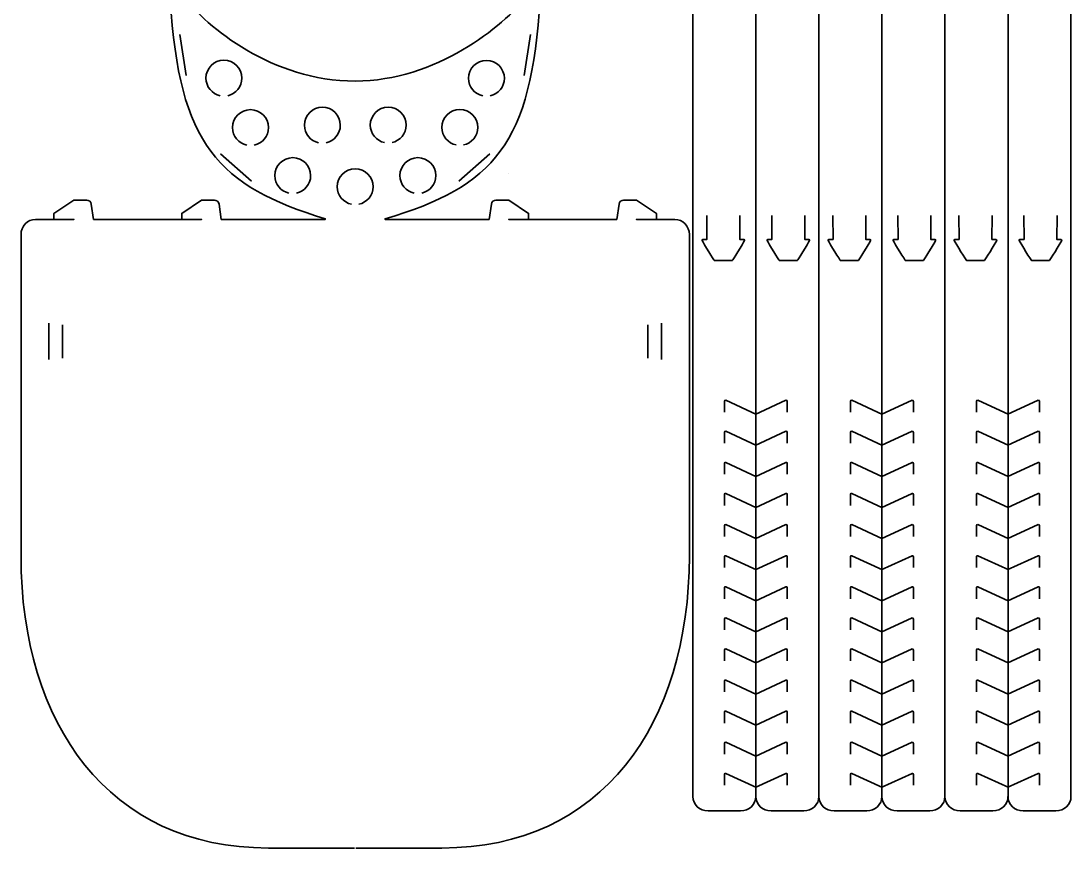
# Model space of a CAD drawing. Header units: inches. Extents: x 14 to 1015, y -969 to -260.
# Drawn here: x 576.1 to 1015.1, y -969 to -623.3 of the extents above; entities that cross this region are included whole.
import ezdxf

# ---------------------------------------------------------------- set-up
doc = ezdxf.new("R2010")
doc.units = ezdxf.units.IN
doc.header["$MEASUREMENT"] = 0
doc.layers.add('Layer 1', color=7, linetype='Continuous')

msp = doc.modelspace()

# ---------------------------------------------------------------- linework, layer by layer
at = {"layer": 'Layer 1', "color": 179, "lineweight": 35, "true_color": 0x231f20}
for points in [[(645.14, -646.04), (642.53, -628.98)], [(786.56, -646.04), (789.17, -628.98)], [(672.46, -690.29), (659.55, -678.83)], [(759.24, -690.29), (772.15, -678.83)], [(779.9, -687.16), (779.9, -687.16)], [(703.35, -705.98), (703.35, -705.98)], [(587.76, -749.67), (587.76, -764.87)], [(593.46, -750.27), (593.46, -764.27)], [(838.24, -750.27), (838.24, -764.27)], [(843.94, -749.67), (843.94, -764.87)]]:
    msp.add_lwpolyline(points, dxfattribs=at)
for points, knots in [([(857, -269.47), (857, -266.18), (859.84, -263.52), (863.35, -263.52), (863.35, -263.52), (877, -263.52), (877, -263.52), (880.5, -263.52), (883.35, -266.18), (883.35, -269.47), (883.35, -269.47), (883.35, -947.57), (883.35, -947.57), (883.35, -950.85), (880.5, -953.52), (877, -953.52), (877, -953.52), (863.35, -953.52), (863.35, -953.52), (859.84, -953.52), (857, -950.85), (857, -947.57), (857, -947.57), (857, -269.47), (857, -269.47)], [0, 0, 0, 0, 1, 1, 1, 2, 2, 2, 3, 3, 3, 4, 4, 4, 5, 5, 5, 6, 6, 6, 7, 7, 7, 8, 8, 8, 8]), ([(883.34, -947.57), (883.34, -950.85), (886.18, -953.52), (889.69, -953.52), (889.69, -953.52), (903.34, -953.52), (903.34, -953.52), (906.84, -953.52), (909.69, -950.85), (909.69, -947.57), (909.69, -947.57), (909.69, -269.47), (909.69, -269.47), (909.69, -266.18), (906.84, -263.52), (903.34, -263.52), (903.34, -263.52), (889.69, -263.52), (889.69, -263.52), (886.18, -263.52), (883.34, -266.18), (883.34, -269.47)], [0, 0, 0, 0, 1, 1, 1, 2, 2, 2, 3, 3, 3, 4, 4, 4, 5, 5, 5, 6, 6, 6, 7, 7, 7, 7]), ([(909.69, -269.47), (909.69, -266.18), (912.53, -263.52), (916.04, -263.52), (916.04, -263.52), (929.69, -263.52), (929.69, -263.52), (933.2, -263.52), (936.04, -266.18), (936.04, -269.47), (936.04, -269.47), (936.04, -947.57), (936.04, -947.57), (936.04, -950.85), (933.2, -953.52), (929.69, -953.52), (929.69, -953.52), (916.04, -953.52), (916.04, -953.52), (912.53, -953.52), (909.69, -950.85), (909.69, -947.57)], [0, 0, 0, 0, 1, 1, 1, 2, 2, 2, 3, 3, 3, 4, 4, 4, 5, 5, 5, 6, 6, 6, 7, 7, 7, 7]), ([(936.03, -947.57), (936.03, -950.85), (938.87, -953.52), (942.38, -953.52), (942.38, -953.52), (956.03, -953.52), (956.03, -953.52), (959.54, -953.52), (962.38, -950.85), (962.38, -947.57), (962.38, -947.57), (962.38, -269.47), (962.38, -269.47), (962.38, -266.18), (959.54, -263.52), (956.03, -263.52), (956.03, -263.52), (942.38, -263.52), (942.38, -263.52), (938.87, -263.52), (936.03, -266.18), (936.03, -269.47)], [0, 0, 0, 0, 1, 1, 1, 2, 2, 2, 3, 3, 3, 4, 4, 4, 5, 5, 5, 6, 6, 6, 7, 7, 7, 7]), ([(962.41, -269.47), (962.41, -266.18), (965.25, -263.52), (968.76, -263.52), (968.76, -263.52), (982.41, -263.52), (982.41, -263.52), (985.91, -263.52), (988.76, -266.18), (988.76, -269.47), (988.76, -269.47), (988.76, -947.57), (988.76, -947.57), (988.76, -950.85), (985.91, -953.52), (982.41, -953.52), (982.41, -953.52), (968.76, -953.52), (968.76, -953.52), (965.25, -953.52), (962.41, -950.85), (962.41, -947.57)], [0, 0, 0, 0, 1, 1, 1, 2, 2, 2, 3, 3, 3, 4, 4, 4, 5, 5, 5, 6, 6, 6, 7, 7, 7, 7]), ([(988.74, -947.57), (988.74, -950.85), (991.59, -953.52), (995.09, -953.52), (995.09, -953.52), (1008.74, -953.52), (1008.74, -953.52), (1012.25, -953.52), (1015.09, -950.85), (1015.09, -947.57), (1015.09, -947.57), (1015.09, -269.47), (1015.09, -269.47), (1015.09, -266.18), (1012.25, -263.52), (1008.74, -263.52), (1008.74, -263.52), (995.09, -263.52), (995.09, -263.52), (991.59, -263.52), (988.74, -266.18), (988.74, -269.47)], [0, 0, 0, 0, 1, 1, 1, 2, 2, 2, 3, 3, 3, 4, 4, 4, 5, 5, 5, 6, 6, 6, 7, 7, 7, 7]), ([(716.09, -969.04), (716.09, -969.04), (752.13, -969.04), (752.13, -969.04), (818.93, -969.04), (855.55, -917.18), (855.55, -847.04), (855.55, -847.04), (855.55, -712.59), (855.55, -712.59), (855.55, -709.08), (852.84, -706.24), (849.5, -706.24), (849.5, -706.24), (833.44, -706.24), (833.44, -706.24), (833.44, -706.24), (833.44, -706.23), (833.44, -706.23), (833.44, -706.23), (841.75, -706.23), (841.75, -706.23), (841.75, -706.23), (841.75, -703.76), (841.75, -703.76), (841.75, -703.76), (833.44, -698.14), (833.44, -698.14), (833.44, -698.14), (828.14, -698.14), (828.14, -698.14), (827.14, -698.14), (826.3, -698.87), (826.16, -699.85), (826.16, -699.85), (825.22, -706.23), (825.22, -706.23), (825.22, -706.23), (825.22, -706.24), (825.22, -706.24), (825.22, -706.24), (780.06, -706.24), (780.06, -706.24), (780.06, -706.24), (780.06, -706.23), (780.06, -706.23), (780.06, -706.23), (788.37, -706.23), (788.37, -706.23), (788.37, -706.23), (788.37, -703.76), (788.37, -703.76), (788.37, -703.76), (780.06, -698.14), (780.06, -698.14), (780.06, -698.14), (774.75, -698.14), (774.75, -698.14), (773.76, -698.14), (772.92, -698.87), (772.77, -699.85), (772.77, -699.85), (771.84, -706.23), (771.84, -706.23), (771.84, -706.23), (771.84, -706.24), (771.84, -706.24), (771.84, -706.24), (728.35, -706.24), (728.35, -706.24), (728.35, -706.24), (728.35, -705.98), (728.35, -705.98), (773.94, -692.49), (789.64, -674.66), (793.11, -614.15), (793.14, -612.25), (788.97, -611.39), (787.78, -612.88), (777.74, -625.52), (749.68, -648.4), (715.85, -648.4), (681.13, -648.4), (653.82, -625.81), (643.93, -613.04), (642.76, -611.53), (638.48, -612.38), (638.59, -614.3), (642.06, -674.8), (658.76, -692.49), (703.35, -705.98), (703.35, -705.98), (703.35, -706.24), (703.35, -706.24), (703.35, -706.24), (659.86, -706.24), (659.86, -706.24), (659.86, -706.24), (659.86, -706.23), (659.86, -706.23), (659.86, -706.23), (658.93, -699.85), (658.93, -699.85), (658.78, -698.87), (657.94, -698.14), (656.95, -698.14), (656.95, -698.14), (651.64, -698.14), (651.64, -698.14), (651.64, -698.14), (643.33, -703.76), (643.33, -703.76), (643.33, -703.76), (643.33, -706.23), (643.33, -706.23), (643.33, -706.23), (651.64, -706.23), (651.64, -706.23), (651.64, -706.23), (651.64, -706.24), (651.64, -706.24), (651.64, -706.24), (606.48, -706.24), (606.48, -706.24), (606.48, -706.24), (606.48, -706.23), (606.48, -706.23), (606.48, -706.23), (605.54, -699.85), (605.54, -699.85), (605.4, -698.87), (604.55, -698.14), (603.56, -698.14), (603.56, -698.14), (598.26, -698.14), (598.26, -698.14), (598.26, -698.14), (589.94, -703.76), (589.94, -703.76), (589.94, -703.76), (589.94, -706.23), (589.94, -706.23), (589.94, -706.23), (598.26, -706.23), (598.26, -706.23), (598.26, -706.23), (598.26, -706.24), (598.26, -706.24), (598.26, -706.24), (582.2, -706.24), (582.2, -706.24), (578.86, -706.24), (576.15, -709.08), (576.15, -712.59), (576.15, -712.59), (576.15, -847.04), (576.15, -847.04), (576.15, -917.18), (612.77, -969.04), (679.56, -969.04), (679.56, -969.04), (715.61, -969.04), (715.61, -969.04)], [0, 0, 0, 0, 1, 1, 1, 2, 2, 2, 3, 3, 3, 4, 4, 4, 5, 5, 5, 6, 6, 6, 7, 7, 7, 8, 8, 8, 9, 9, 9, 10, 10, 10, 11, 11, 11, 12, 12, 12, 13, 13, 13, 14, 14, 14, 15, 15, 15, 16, 16, 16, 17, 17, 17, 18, 18, 18, 19, 19, 19, 20, 20, 20, 21, 21, 21, 22, 22, 22, 23, 23, 23, 24, 24, 24, 25, 25, 25, 26, 26, 26, 27, 27, 27, 28, 28, 28, 29, 29, 29, 30, 30, 30, 31, 31, 31, 32, 32, 32, 33, 33, 33, 34, 34, 34, 35, 35, 35, 36, 36, 36, 37, 37, 37, 38, 38, 38, 39, 39, 39, 40, 40, 40, 41, 41, 41, 42, 42, 42, 43, 43, 43, 44, 44, 44, 45, 45, 45, 46, 46, 46, 47, 47, 47, 48, 48, 48, 49, 49, 49, 50, 50, 50, 51, 51, 51, 52, 52, 52, 53, 53, 53, 54, 54, 54, 54]), ([(662.55, -654.52), (665.93, -653.79), (668.47, -650.79), (668.47, -647.19), (668.47, -643.05), (665.11, -639.69), (660.97, -639.69), (656.83, -639.69), (653.47, -643.05), (653.47, -647.19), (653.47, -650.79), (656.01, -653.79), (659.39, -654.52)], [0, 0, 0, 0, 1, 1, 1, 2, 2, 2, 3, 3, 3, 4, 4, 4, 4]), ([(772.31, -654.59), (775.69, -653.86), (778.23, -650.86), (778.23, -647.26), (778.23, -643.12), (774.87, -639.76), (770.73, -639.76), (766.59, -639.76), (763.23, -643.12), (763.23, -647.26), (763.23, -650.86), (765.76, -653.86), (769.15, -654.59)], [0, 0, 0, 0, 1, 1, 1, 2, 2, 2, 3, 3, 3, 4, 4, 4, 4]), ([(673.68, -675.18), (677.06, -674.46), (679.6, -671.45), (679.6, -667.85), (679.6, -663.71), (676.24, -660.35), (672.1, -660.35), (667.95, -660.35), (664.6, -663.71), (664.6, -667.85), (664.6, -671.45), (667.13, -674.46), (670.51, -675.18)], [0, 0, 0, 0, 1, 1, 1, 2, 2, 2, 3, 3, 3, 4, 4, 4, 4]), ([(703.72, -674.18), (707.1, -673.46), (709.64, -670.45), (709.64, -666.85), (709.64, -662.71), (706.28, -659.35), (702.14, -659.35), (698, -659.35), (694.64, -662.71), (694.64, -666.85), (694.64, -670.45), (697.18, -673.46), (700.56, -674.18)], [0, 0, 0, 0, 1, 1, 1, 2, 2, 2, 3, 3, 3, 4, 4, 4, 4]), ([(731.25, -674.12), (734.63, -673.39), (737.17, -670.39), (737.17, -666.79), (737.17, -662.64), (733.81, -659.29), (729.67, -659.29), (725.53, -659.29), (722.17, -662.64), (722.17, -666.79), (722.17, -670.39), (724.7, -673.39), (728.09, -674.12)], [0, 0, 0, 0, 1, 1, 1, 2, 2, 2, 3, 3, 3, 4, 4, 4, 4]), ([(761.18, -675.12), (764.57, -674.39), (767.1, -671.39), (767.1, -667.79), (767.1, -663.64), (763.74, -660.29), (759.6, -660.29), (755.46, -660.29), (752.1, -663.64), (752.1, -667.79), (752.1, -671.39), (754.64, -674.39), (758.02, -675.12)], [0, 0, 0, 0, 1, 1, 1, 2, 2, 2, 3, 3, 3, 4, 4, 4, 4]), ([(691.32, -695.24), (694.71, -694.52), (697.24, -691.51), (697.24, -687.92), (697.24, -683.77), (693.88, -680.42), (689.74, -680.42), (685.6, -680.42), (682.24, -683.77), (682.24, -687.92), (682.24, -691.51), (684.78, -694.52), (688.16, -695.24)], [0, 0, 0, 0, 1, 1, 1, 2, 2, 2, 3, 3, 3, 4, 4, 4, 4]), ([(743.65, -695.24), (747.03, -694.52), (749.57, -691.51), (749.57, -687.92), (749.57, -683.77), (746.21, -680.42), (742.07, -680.42), (737.93, -680.42), (734.57, -683.77), (734.57, -687.92), (734.57, -691.51), (737.1, -694.52), (740.49, -695.24)], [0, 0, 0, 0, 1, 1, 1, 2, 2, 2, 3, 3, 3, 4, 4, 4, 4]), ([(717.43, -699.9), (720.81, -699.17), (723.35, -696.17), (723.35, -692.57), (723.35, -688.43), (719.99, -685.07), (715.85, -685.07), (711.71, -685.07), (708.35, -688.43), (708.35, -692.57), (708.35, -696.17), (710.88, -699.17), (714.27, -699.9)], [0, 0, 0, 0, 1, 1, 1, 2, 2, 2, 3, 3, 3, 4, 4, 4, 4]), ([(862.82, -704.66), (862.82, -704.66), (862.92, -714.62), (862.92, -714.62), (862.92, -714.62), (861.16, -714.62), (861.16, -714.62), (860.95, -714.62), (860.8, -714.84), (860.88, -715.03), (861.45, -716.4), (866.01, -723.44), (866.01, -723.44), (866.01, -723.44), (873.51, -723.44), (873.51, -723.44), (873.51, -723.44), (878.07, -716.4), (878.63, -715.03), (878.71, -714.84), (878.57, -714.62), (878.35, -714.62), (878.35, -714.62), (876.59, -714.62), (876.59, -714.62), (876.59, -714.62), (876.7, -704.66), (876.7, -704.66)], [0, 0, 0, 0, 1, 1, 1, 2, 2, 2, 3, 3, 3, 4, 4, 4, 5, 5, 5, 6, 6, 6, 7, 7, 7, 8, 8, 8, 9, 9, 9, 9]), ([(903.87, -704.66), (903.87, -704.66), (903.76, -714.62), (903.76, -714.62), (903.76, -714.62), (905.52, -714.62), (905.52, -714.62), (905.74, -714.62), (905.88, -714.84), (905.8, -715.03), (905.24, -716.4), (900.68, -723.44), (900.68, -723.44), (900.68, -723.44), (893.18, -723.44), (893.18, -723.44), (893.18, -723.44), (888.62, -716.4), (888.05, -715.03), (887.97, -714.84), (888.12, -714.62), (888.33, -714.62), (888.33, -714.62), (890.09, -714.62), (890.09, -714.62), (890.09, -714.62), (889.99, -704.66), (889.99, -704.66)], [0, 0, 0, 0, 1, 1, 1, 2, 2, 2, 3, 3, 3, 4, 4, 4, 5, 5, 5, 6, 6, 6, 7, 7, 7, 8, 8, 8, 9, 9, 9, 9]), ([(915.51, -704.66), (915.51, -704.66), (915.62, -714.62), (915.62, -714.62), (915.62, -714.62), (913.85, -714.62), (913.85, -714.62), (913.64, -714.62), (913.49, -714.84), (913.58, -715.03), (914.14, -716.4), (918.7, -723.44), (918.7, -723.44), (918.7, -723.44), (926.2, -723.44), (926.2, -723.44), (926.2, -723.44), (930.76, -716.4), (931.33, -715.03), (931.41, -714.84), (931.26, -714.62), (931.05, -714.62), (931.05, -714.62), (929.28, -714.62), (929.28, -714.62), (929.28, -714.62), (929.39, -704.66), (929.39, -704.66)], [0, 0, 0, 0, 1, 1, 1, 2, 2, 2, 3, 3, 3, 4, 4, 4, 5, 5, 5, 6, 6, 6, 7, 7, 7, 8, 8, 8, 9, 9, 9, 9]), ([(956.56, -704.66), (956.56, -704.66), (956.45, -714.62), (956.45, -714.62), (956.45, -714.62), (958.22, -714.62), (958.22, -714.62), (958.43, -714.62), (958.58, -714.84), (958.5, -715.03), (957.93, -716.4), (953.37, -723.44), (953.37, -723.44), (953.37, -723.44), (945.87, -723.44), (945.87, -723.44), (945.87, -723.44), (941.31, -716.4), (940.75, -715.03), (940.66, -714.84), (940.81, -714.62), (941.02, -714.62), (941.02, -714.62), (942.79, -714.62), (942.79, -714.62), (942.79, -714.62), (942.68, -704.66), (942.68, -704.66)], [0, 0, 0, 0, 1, 1, 1, 2, 2, 2, 3, 3, 3, 4, 4, 4, 5, 5, 5, 6, 6, 6, 7, 7, 7, 8, 8, 8, 9, 9, 9, 9]), ([(968.23, -704.66), (968.23, -704.66), (968.33, -714.62), (968.33, -714.62), (968.33, -714.62), (966.57, -714.62), (966.57, -714.62), (966.36, -714.62), (966.21, -714.84), (966.29, -715.03), (966.86, -716.4), (971.42, -723.44), (971.42, -723.44), (971.42, -723.44), (978.92, -723.44), (978.92, -723.44), (978.92, -723.44), (983.48, -716.4), (984.04, -715.03), (984.12, -714.84), (983.98, -714.62), (983.76, -714.62), (983.76, -714.62), (982, -714.62), (982, -714.62), (982, -714.62), (982.1, -704.66), (982.1, -704.66)], [0, 0, 0, 0, 1, 1, 1, 2, 2, 2, 3, 3, 3, 4, 4, 4, 5, 5, 5, 6, 6, 6, 7, 7, 7, 8, 8, 8, 9, 9, 9, 9]), ([(1009.27, -704.66), (1009.27, -704.66), (1009.17, -714.62), (1009.17, -714.62), (1009.17, -714.62), (1010.93, -714.62), (1010.93, -714.62), (1011.15, -714.62), (1011.29, -714.84), (1011.21, -715.03), (1010.65, -716.4), (1006.09, -723.44), (1006.09, -723.44), (1006.09, -723.44), (998.59, -723.44), (998.59, -723.44), (998.59, -723.44), (994.03, -716.4), (993.46, -715.03), (993.38, -714.84), (993.52, -714.62), (993.74, -714.62), (993.74, -714.62), (995.5, -714.62), (995.5, -714.62), (995.5, -714.62), (995.4, -704.66), (995.4, -704.66)], [0, 0, 0, 0, 1, 1, 1, 2, 2, 2, 3, 3, 3, 4, 4, 4, 5, 5, 5, 6, 6, 6, 7, 7, 7, 8, 8, 8, 9, 9, 9, 9]), ([(883.65, -787.81), (883.65, -787.81), (870.75, -781.84), (870.75, -781.84), (870.47, -781.71), (870.18, -781.96), (870.18, -782.31), (870.18, -782.31), (870.18, -786.81), (870.18, -786.81)], [0, 0, 0, 0, 1, 1, 1, 2, 2, 2, 3, 3, 3, 3]), ([(883.03, -787.81), (883.03, -787.81), (895.94, -781.84), (895.94, -781.84), (896.21, -781.71), (896.5, -781.96), (896.5, -782.31), (896.5, -782.31), (896.5, -786.81), (896.5, -786.81)], [0, 0, 0, 0, 1, 1, 1, 2, 2, 2, 3, 3, 3, 3]), ([(936.34, -787.81), (936.34, -787.81), (923.44, -781.84), (923.44, -781.84), (923.17, -781.71), (922.87, -781.96), (922.87, -782.31), (922.87, -782.31), (922.87, -786.81), (922.87, -786.81)], [0, 0, 0, 0, 1, 1, 1, 2, 2, 2, 3, 3, 3, 3]), ([(935.73, -787.81), (935.73, -787.81), (948.63, -781.84), (948.63, -781.84), (948.9, -781.71), (949.2, -781.96), (949.2, -782.31), (949.2, -782.31), (949.2, -786.81), (949.2, -786.81)], [0, 0, 0, 0, 1, 1, 1, 2, 2, 2, 3, 3, 3, 3]), ([(989.06, -787.81), (989.06, -787.81), (976.15, -781.84), (976.15, -781.84), (975.88, -781.71), (975.59, -781.96), (975.59, -782.31), (975.59, -782.31), (975.59, -786.81), (975.59, -786.81)], [0, 0, 0, 0, 1, 1, 1, 2, 2, 2, 3, 3, 3, 3]), ([(988.44, -787.81), (988.44, -787.81), (1001.35, -781.84), (1001.35, -781.84), (1001.62, -781.71), (1001.91, -781.96), (1001.91, -782.31), (1001.91, -782.31), (1001.91, -786.81), (1001.91, -786.81)], [0, 0, 0, 0, 1, 1, 1, 2, 2, 2, 3, 3, 3, 3]), ([(883.65, -800.81), (883.65, -800.81), (870.75, -794.84), (870.75, -794.84), (870.47, -794.71), (870.18, -794.96), (870.18, -795.31), (870.18, -795.31), (870.18, -799.81), (870.18, -799.81)], [0, 0, 0, 0, 1, 1, 1, 2, 2, 2, 3, 3, 3, 3]), ([(883.03, -800.81), (883.03, -800.81), (895.94, -794.84), (895.94, -794.84), (896.21, -794.71), (896.5, -794.96), (896.5, -795.31), (896.5, -795.31), (896.5, -799.81), (896.5, -799.81)], [0, 0, 0, 0, 1, 1, 1, 2, 2, 2, 3, 3, 3, 3]), ([(936.34, -800.81), (936.34, -800.81), (923.44, -794.84), (923.44, -794.84), (923.17, -794.71), (922.87, -794.96), (922.87, -795.31), (922.87, -795.31), (922.87, -799.81), (922.87, -799.81)], [0, 0, 0, 0, 1, 1, 1, 2, 2, 2, 3, 3, 3, 3]), ([(935.73, -800.81), (935.73, -800.81), (948.63, -794.84), (948.63, -794.84), (948.9, -794.71), (949.2, -794.96), (949.2, -795.31), (949.2, -795.31), (949.2, -799.81), (949.2, -799.81)], [0, 0, 0, 0, 1, 1, 1, 2, 2, 2, 3, 3, 3, 3]), ([(989.06, -800.81), (989.06, -800.81), (976.15, -794.84), (976.15, -794.84), (975.88, -794.71), (975.59, -794.96), (975.59, -795.31), (975.59, -795.31), (975.59, -799.81), (975.59, -799.81)], [0, 0, 0, 0, 1, 1, 1, 2, 2, 2, 3, 3, 3, 3]), ([(988.44, -800.81), (988.44, -800.81), (1001.35, -794.84), (1001.35, -794.84), (1001.62, -794.71), (1001.91, -794.96), (1001.91, -795.31), (1001.91, -795.31), (1001.91, -799.81), (1001.91, -799.81)], [0, 0, 0, 0, 1, 1, 1, 2, 2, 2, 3, 3, 3, 3]), ([(883.65, -813.81), (883.65, -813.81), (870.75, -807.84), (870.75, -807.84), (870.47, -807.71), (870.18, -807.96), (870.18, -808.31), (870.18, -808.31), (870.18, -812.81), (870.18, -812.81)], [0, 0, 0, 0, 1, 1, 1, 2, 2, 2, 3, 3, 3, 3]), ([(883.03, -813.81), (883.03, -813.81), (895.94, -807.84), (895.94, -807.84), (896.21, -807.71), (896.5, -807.96), (896.5, -808.31), (896.5, -808.31), (896.5, -812.81), (896.5, -812.81)], [0, 0, 0, 0, 1, 1, 1, 2, 2, 2, 3, 3, 3, 3]), ([(936.34, -813.81), (936.34, -813.81), (923.44, -807.84), (923.44, -807.84), (923.17, -807.71), (922.87, -807.96), (922.87, -808.31), (922.87, -808.31), (922.87, -812.81), (922.87, -812.81)], [0, 0, 0, 0, 1, 1, 1, 2, 2, 2, 3, 3, 3, 3]), ([(935.73, -813.81), (935.73, -813.81), (948.63, -807.84), (948.63, -807.84), (948.9, -807.71), (949.2, -807.96), (949.2, -808.31), (949.2, -808.31), (949.2, -812.81), (949.2, -812.81)], [0, 0, 0, 0, 1, 1, 1, 2, 2, 2, 3, 3, 3, 3]), ([(989.06, -813.81), (989.06, -813.81), (976.15, -807.84), (976.15, -807.84), (975.88, -807.71), (975.59, -807.96), (975.59, -808.31), (975.59, -808.31), (975.59, -812.81), (975.59, -812.81)], [0, 0, 0, 0, 1, 1, 1, 2, 2, 2, 3, 3, 3, 3]), ([(988.44, -813.81), (988.44, -813.81), (1001.35, -807.84), (1001.35, -807.84), (1001.62, -807.71), (1001.91, -807.96), (1001.91, -808.31), (1001.91, -808.31), (1001.91, -812.81), (1001.91, -812.81)], [0, 0, 0, 0, 1, 1, 1, 2, 2, 2, 3, 3, 3, 3]), ([(883.65, -826.81), (883.65, -826.81), (870.75, -820.84), (870.75, -820.84), (870.47, -820.71), (870.18, -820.96), (870.18, -821.31), (870.18, -821.31), (870.18, -825.81), (870.18, -825.81)], [0, 0, 0, 0, 1, 1, 1, 2, 2, 2, 3, 3, 3, 3]), ([(883.03, -826.81), (883.03, -826.81), (895.94, -820.84), (895.94, -820.84), (896.21, -820.71), (896.5, -820.96), (896.5, -821.31), (896.5, -821.31), (896.5, -825.81), (896.5, -825.81)], [0, 0, 0, 0, 1, 1, 1, 2, 2, 2, 3, 3, 3, 3]), ([(936.34, -826.81), (936.34, -826.81), (923.44, -820.84), (923.44, -820.84), (923.17, -820.71), (922.87, -820.96), (922.87, -821.31), (922.87, -821.31), (922.87, -825.81), (922.87, -825.81)], [0, 0, 0, 0, 1, 1, 1, 2, 2, 2, 3, 3, 3, 3]), ([(935.73, -826.81), (935.73, -826.81), (948.63, -820.84), (948.63, -820.84), (948.9, -820.71), (949.2, -820.96), (949.2, -821.31), (949.2, -821.31), (949.2, -825.81), (949.2, -825.81)], [0, 0, 0, 0, 1, 1, 1, 2, 2, 2, 3, 3, 3, 3]), ([(989.06, -826.81), (989.06, -826.81), (976.15, -820.84), (976.15, -820.84), (975.88, -820.71), (975.59, -820.96), (975.59, -821.31), (975.59, -821.31), (975.59, -825.81), (975.59, -825.81)], [0, 0, 0, 0, 1, 1, 1, 2, 2, 2, 3, 3, 3, 3]), ([(988.44, -826.81), (988.44, -826.81), (1001.35, -820.84), (1001.35, -820.84), (1001.62, -820.71), (1001.91, -820.96), (1001.91, -821.31), (1001.91, -821.31), (1001.91, -825.81), (1001.91, -825.81)], [0, 0, 0, 0, 1, 1, 1, 2, 2, 2, 3, 3, 3, 3]), ([(883.65, -839.81), (883.65, -839.81), (870.75, -833.84), (870.75, -833.84), (870.47, -833.71), (870.18, -833.96), (870.18, -834.31), (870.18, -834.31), (870.18, -838.81), (870.18, -838.81)], [0, 0, 0, 0, 1, 1, 1, 2, 2, 2, 3, 3, 3, 3]), ([(883.03, -839.81), (883.03, -839.81), (895.94, -833.84), (895.94, -833.84), (896.21, -833.71), (896.5, -833.96), (896.5, -834.31), (896.5, -834.31), (896.5, -838.81), (896.5, -838.81)], [0, 0, 0, 0, 1, 1, 1, 2, 2, 2, 3, 3, 3, 3]), ([(936.34, -839.81), (936.34, -839.81), (923.44, -833.84), (923.44, -833.84), (923.17, -833.71), (922.87, -833.96), (922.87, -834.31), (922.87, -834.31), (922.87, -838.81), (922.87, -838.81)], [0, 0, 0, 0, 1, 1, 1, 2, 2, 2, 3, 3, 3, 3]), ([(935.73, -839.81), (935.73, -839.81), (948.63, -833.84), (948.63, -833.84), (948.9, -833.71), (949.2, -833.96), (949.2, -834.31), (949.2, -834.31), (949.2, -838.81), (949.2, -838.81)], [0, 0, 0, 0, 1, 1, 1, 2, 2, 2, 3, 3, 3, 3]), ([(989.06, -839.81), (989.06, -839.81), (976.15, -833.84), (976.15, -833.84), (975.88, -833.71), (975.59, -833.96), (975.59, -834.31), (975.59, -834.31), (975.59, -838.81), (975.59, -838.81)], [0, 0, 0, 0, 1, 1, 1, 2, 2, 2, 3, 3, 3, 3]), ([(988.44, -839.81), (988.44, -839.81), (1001.35, -833.84), (1001.35, -833.84), (1001.62, -833.71), (1001.91, -833.96), (1001.91, -834.31), (1001.91, -834.31), (1001.91, -838.81), (1001.91, -838.81)], [0, 0, 0, 0, 1, 1, 1, 2, 2, 2, 3, 3, 3, 3]), ([(883.65, -852.81), (883.65, -852.81), (870.75, -846.84), (870.75, -846.84), (870.47, -846.71), (870.18, -846.96), (870.18, -847.31), (870.18, -847.31), (870.18, -851.81), (870.18, -851.81)], [0, 0, 0, 0, 1, 1, 1, 2, 2, 2, 3, 3, 3, 3]), ([(883.03, -852.81), (883.03, -852.81), (895.94, -846.84), (895.94, -846.84), (896.21, -846.71), (896.5, -846.96), (896.5, -847.31), (896.5, -847.31), (896.5, -851.81), (896.5, -851.81)], [0, 0, 0, 0, 1, 1, 1, 2, 2, 2, 3, 3, 3, 3]), ([(936.34, -852.81), (936.34, -852.81), (923.44, -846.84), (923.44, -846.84), (923.17, -846.71), (922.87, -846.96), (922.87, -847.31), (922.87, -847.31), (922.87, -851.81), (922.87, -851.81)], [0, 0, 0, 0, 1, 1, 1, 2, 2, 2, 3, 3, 3, 3]), ([(935.73, -852.81), (935.73, -852.81), (948.63, -846.84), (948.63, -846.84), (948.9, -846.71), (949.2, -846.96), (949.2, -847.31), (949.2, -847.31), (949.2, -851.81), (949.2, -851.81)], [0, 0, 0, 0, 1, 1, 1, 2, 2, 2, 3, 3, 3, 3]), ([(989.06, -852.81), (989.06, -852.81), (976.15, -846.84), (976.15, -846.84), (975.88, -846.71), (975.59, -846.96), (975.59, -847.31), (975.59, -847.31), (975.59, -851.81), (975.59, -851.81)], [0, 0, 0, 0, 1, 1, 1, 2, 2, 2, 3, 3, 3, 3]), ([(988.44, -852.81), (988.44, -852.81), (1001.35, -846.84), (1001.35, -846.84), (1001.62, -846.71), (1001.91, -846.96), (1001.91, -847.31), (1001.91, -847.31), (1001.91, -851.81), (1001.91, -851.81)], [0, 0, 0, 0, 1, 1, 1, 2, 2, 2, 3, 3, 3, 3]), ([(883.65, -865.81), (883.65, -865.81), (870.75, -859.84), (870.75, -859.84), (870.47, -859.71), (870.18, -859.96), (870.18, -860.31), (870.18, -860.31), (870.18, -864.81), (870.18, -864.81)], [0, 0, 0, 0, 1, 1, 1, 2, 2, 2, 3, 3, 3, 3]), ([(883.03, -865.81), (883.03, -865.81), (895.94, -859.84), (895.94, -859.84), (896.21, -859.71), (896.5, -859.96), (896.5, -860.31), (896.5, -860.31), (896.5, -864.81), (896.5, -864.81)], [0, 0, 0, 0, 1, 1, 1, 2, 2, 2, 3, 3, 3, 3]), ([(936.34, -865.81), (936.34, -865.81), (923.44, -859.84), (923.44, -859.84), (923.17, -859.71), (922.87, -859.96), (922.87, -860.31), (922.87, -860.31), (922.87, -864.81), (922.87, -864.81)], [0, 0, 0, 0, 1, 1, 1, 2, 2, 2, 3, 3, 3, 3]), ([(935.73, -865.81), (935.73, -865.81), (948.63, -859.84), (948.63, -859.84), (948.9, -859.71), (949.2, -859.96), (949.2, -860.31), (949.2, -860.31), (949.2, -864.81), (949.2, -864.81)], [0, 0, 0, 0, 1, 1, 1, 2, 2, 2, 3, 3, 3, 3]), ([(989.06, -865.81), (989.06, -865.81), (976.15, -859.84), (976.15, -859.84), (975.88, -859.71), (975.59, -859.96), (975.59, -860.31), (975.59, -860.31), (975.59, -864.81), (975.59, -864.81)], [0, 0, 0, 0, 1, 1, 1, 2, 2, 2, 3, 3, 3, 3]), ([(988.44, -865.81), (988.44, -865.81), (1001.35, -859.84), (1001.35, -859.84), (1001.62, -859.71), (1001.91, -859.96), (1001.91, -860.31), (1001.91, -860.31), (1001.91, -864.81), (1001.91, -864.81)], [0, 0, 0, 0, 1, 1, 1, 2, 2, 2, 3, 3, 3, 3]), ([(883.65, -878.81), (883.65, -878.81), (870.75, -872.84), (870.75, -872.84), (870.47, -872.71), (870.18, -872.96), (870.18, -873.31), (870.18, -873.31), (870.18, -877.81), (870.18, -877.81)], [0, 0, 0, 0, 1, 1, 1, 2, 2, 2, 3, 3, 3, 3]), ([(883.03, -878.81), (883.03, -878.81), (895.94, -872.84), (895.94, -872.84), (896.21, -872.71), (896.5, -872.96), (896.5, -873.31), (896.5, -873.31), (896.5, -877.81), (896.5, -877.81)], [0, 0, 0, 0, 1, 1, 1, 2, 2, 2, 3, 3, 3, 3]), ([(936.34, -878.81), (936.34, -878.81), (923.44, -872.84), (923.44, -872.84), (923.17, -872.71), (922.87, -872.96), (922.87, -873.31), (922.87, -873.31), (922.87, -877.81), (922.87, -877.81)], [0, 0, 0, 0, 1, 1, 1, 2, 2, 2, 3, 3, 3, 3]), ([(935.73, -878.81), (935.73, -878.81), (948.63, -872.84), (948.63, -872.84), (948.9, -872.71), (949.2, -872.96), (949.2, -873.31), (949.2, -873.31), (949.2, -877.81), (949.2, -877.81)], [0, 0, 0, 0, 1, 1, 1, 2, 2, 2, 3, 3, 3, 3]), ([(989.06, -878.81), (989.06, -878.81), (976.15, -872.84), (976.15, -872.84), (975.88, -872.71), (975.59, -872.96), (975.59, -873.31), (975.59, -873.31), (975.59, -877.81), (975.59, -877.81)], [0, 0, 0, 0, 1, 1, 1, 2, 2, 2, 3, 3, 3, 3]), ([(988.44, -878.81), (988.44, -878.81), (1001.35, -872.84), (1001.35, -872.84), (1001.62, -872.71), (1001.91, -872.96), (1001.91, -873.31), (1001.91, -873.31), (1001.91, -877.81), (1001.91, -877.81)], [0, 0, 0, 0, 1, 1, 1, 2, 2, 2, 3, 3, 3, 3]), ([(883.65, -891.81), (883.65, -891.81), (870.75, -885.84), (870.75, -885.84), (870.47, -885.71), (870.18, -885.96), (870.18, -886.31), (870.18, -886.31), (870.18, -890.81), (870.18, -890.81)], [0, 0, 0, 0, 1, 1, 1, 2, 2, 2, 3, 3, 3, 3]), ([(883.03, -891.81), (883.03, -891.81), (895.94, -885.84), (895.94, -885.84), (896.21, -885.71), (896.5, -885.96), (896.5, -886.31), (896.5, -886.31), (896.5, -890.81), (896.5, -890.81)], [0, 0, 0, 0, 1, 1, 1, 2, 2, 2, 3, 3, 3, 3]), ([(936.34, -891.81), (936.34, -891.81), (923.44, -885.84), (923.44, -885.84), (923.17, -885.71), (922.87, -885.96), (922.87, -886.31), (922.87, -886.31), (922.87, -890.81), (922.87, -890.81)], [0, 0, 0, 0, 1, 1, 1, 2, 2, 2, 3, 3, 3, 3]), ([(935.73, -891.81), (935.73, -891.81), (948.63, -885.84), (948.63, -885.84), (948.9, -885.71), (949.2, -885.96), (949.2, -886.31), (949.2, -886.31), (949.2, -890.81), (949.2, -890.81)], [0, 0, 0, 0, 1, 1, 1, 2, 2, 2, 3, 3, 3, 3]), ([(989.06, -891.81), (989.06, -891.81), (976.15, -885.84), (976.15, -885.84), (975.88, -885.71), (975.59, -885.96), (975.59, -886.31), (975.59, -886.31), (975.59, -890.81), (975.59, -890.81)], [0, 0, 0, 0, 1, 1, 1, 2, 2, 2, 3, 3, 3, 3]), ([(988.44, -891.81), (988.44, -891.81), (1001.35, -885.84), (1001.35, -885.84), (1001.62, -885.71), (1001.91, -885.96), (1001.91, -886.31), (1001.91, -886.31), (1001.91, -890.81), (1001.91, -890.81)], [0, 0, 0, 0, 1, 1, 1, 2, 2, 2, 3, 3, 3, 3]), ([(883.65, -904.81), (883.65, -904.81), (870.75, -898.84), (870.75, -898.84), (870.47, -898.71), (870.18, -898.96), (870.18, -899.31), (870.18, -899.31), (870.18, -903.81), (870.18, -903.81)], [0, 0, 0, 0, 1, 1, 1, 2, 2, 2, 3, 3, 3, 3]), ([(883.03, -904.81), (883.03, -904.81), (895.94, -898.84), (895.94, -898.84), (896.21, -898.71), (896.5, -898.96), (896.5, -899.31), (896.5, -899.31), (896.5, -903.81), (896.5, -903.81)], [0, 0, 0, 0, 1, 1, 1, 2, 2, 2, 3, 3, 3, 3]), ([(936.34, -904.81), (936.34, -904.81), (923.44, -898.84), (923.44, -898.84), (923.17, -898.71), (922.87, -898.96), (922.87, -899.31), (922.87, -899.31), (922.87, -903.81), (922.87, -903.81)], [0, 0, 0, 0, 1, 1, 1, 2, 2, 2, 3, 3, 3, 3]), ([(935.73, -904.81), (935.73, -904.81), (948.63, -898.84), (948.63, -898.84), (948.9, -898.71), (949.2, -898.96), (949.2, -899.31), (949.2, -899.31), (949.2, -903.81), (949.2, -903.81)], [0, 0, 0, 0, 1, 1, 1, 2, 2, 2, 3, 3, 3, 3]), ([(989.06, -904.81), (989.06, -904.81), (976.15, -898.84), (976.15, -898.84), (975.88, -898.71), (975.59, -898.96), (975.59, -899.31), (975.59, -899.31), (975.59, -903.81), (975.59, -903.81)], [0, 0, 0, 0, 1, 1, 1, 2, 2, 2, 3, 3, 3, 3]), ([(988.44, -904.81), (988.44, -904.81), (1001.35, -898.84), (1001.35, -898.84), (1001.62, -898.71), (1001.91, -898.96), (1001.91, -899.31), (1001.91, -899.31), (1001.91, -903.81), (1001.91, -903.81)], [0, 0, 0, 0, 1, 1, 1, 2, 2, 2, 3, 3, 3, 3]), ([(883.65, -917.81), (883.65, -917.81), (870.75, -911.84), (870.75, -911.84), (870.47, -911.71), (870.18, -911.96), (870.18, -912.31), (870.18, -912.31), (870.18, -916.81), (870.18, -916.81)], [0, 0, 0, 0, 1, 1, 1, 2, 2, 2, 3, 3, 3, 3]), ([(883.03, -917.81), (883.03, -917.81), (895.94, -911.84), (895.94, -911.84), (896.21, -911.71), (896.5, -911.96), (896.5, -912.31), (896.5, -912.31), (896.5, -916.81), (896.5, -916.81)], [0, 0, 0, 0, 1, 1, 1, 2, 2, 2, 3, 3, 3, 3]), ([(936.34, -917.81), (936.34, -917.81), (923.44, -911.84), (923.44, -911.84), (923.17, -911.71), (922.87, -911.96), (922.87, -912.31), (922.87, -912.31), (922.87, -916.81), (922.87, -916.81)], [0, 0, 0, 0, 1, 1, 1, 2, 2, 2, 3, 3, 3, 3]), ([(935.73, -917.81), (935.73, -917.81), (948.63, -911.84), (948.63, -911.84), (948.9, -911.71), (949.2, -911.96), (949.2, -912.31), (949.2, -912.31), (949.2, -916.81), (949.2, -916.81)], [0, 0, 0, 0, 1, 1, 1, 2, 2, 2, 3, 3, 3, 3]), ([(989.06, -917.81), (989.06, -917.81), (976.15, -911.84), (976.15, -911.84), (975.88, -911.71), (975.59, -911.96), (975.59, -912.31), (975.59, -912.31), (975.59, -916.81), (975.59, -916.81)], [0, 0, 0, 0, 1, 1, 1, 2, 2, 2, 3, 3, 3, 3]), ([(988.44, -917.81), (988.44, -917.81), (1001.35, -911.84), (1001.35, -911.84), (1001.62, -911.71), (1001.91, -911.96), (1001.91, -912.31), (1001.91, -912.31), (1001.91, -916.81), (1001.91, -916.81)], [0, 0, 0, 0, 1, 1, 1, 2, 2, 2, 3, 3, 3, 3]), ([(883.65, -930.81), (883.65, -930.81), (870.75, -924.84), (870.75, -924.84), (870.47, -924.71), (870.18, -924.96), (870.18, -925.31), (870.18, -925.31), (870.18, -929.81), (870.18, -929.81)], [0, 0, 0, 0, 1, 1, 1, 2, 2, 2, 3, 3, 3, 3]), ([(883.03, -930.81), (883.03, -930.81), (895.94, -924.84), (895.94, -924.84), (896.21, -924.71), (896.5, -924.96), (896.5, -925.31), (896.5, -925.31), (896.5, -929.81), (896.5, -929.81)], [0, 0, 0, 0, 1, 1, 1, 2, 2, 2, 3, 3, 3, 3]), ([(936.34, -930.81), (936.34, -930.81), (923.44, -924.84), (923.44, -924.84), (923.17, -924.71), (922.87, -924.96), (922.87, -925.31), (922.87, -925.31), (922.87, -929.81), (922.87, -929.81)], [0, 0, 0, 0, 1, 1, 1, 2, 2, 2, 3, 3, 3, 3]), ([(935.73, -930.81), (935.73, -930.81), (948.63, -924.84), (948.63, -924.84), (948.9, -924.71), (949.2, -924.96), (949.2, -925.31), (949.2, -925.31), (949.2, -929.81), (949.2, -929.81)], [0, 0, 0, 0, 1, 1, 1, 2, 2, 2, 3, 3, 3, 3]), ([(989.06, -930.81), (989.06, -930.81), (976.15, -924.84), (976.15, -924.84), (975.88, -924.71), (975.59, -924.96), (975.59, -925.31), (975.59, -925.31), (975.59, -929.81), (975.59, -929.81)], [0, 0, 0, 0, 1, 1, 1, 2, 2, 2, 3, 3, 3, 3]), ([(988.44, -930.81), (988.44, -930.81), (1001.35, -924.84), (1001.35, -924.84), (1001.62, -924.71), (1001.91, -924.96), (1001.91, -925.31), (1001.91, -925.31), (1001.91, -929.81), (1001.91, -929.81)], [0, 0, 0, 0, 1, 1, 1, 2, 2, 2, 3, 3, 3, 3]), ([(883.65, -943.81), (883.65, -943.81), (870.75, -937.84), (870.75, -937.84), (870.47, -937.71), (870.18, -937.96), (870.18, -938.31), (870.18, -938.31), (870.18, -942.81), (870.18, -942.81)], [0, 0, 0, 0, 1, 1, 1, 2, 2, 2, 3, 3, 3, 3]), ([(883.03, -943.81), (883.03, -943.81), (895.94, -937.84), (895.94, -937.84), (896.21, -937.71), (896.5, -937.96), (896.5, -938.31), (896.5, -938.31), (896.5, -942.81), (896.5, -942.81)], [0, 0, 0, 0, 1, 1, 1, 2, 2, 2, 3, 3, 3, 3]), ([(936.34, -943.81), (936.34, -943.81), (923.44, -937.84), (923.44, -937.84), (923.17, -937.71), (922.87, -937.96), (922.87, -938.31), (922.87, -938.31), (922.87, -942.81), (922.87, -942.81)], [0, 0, 0, 0, 1, 1, 1, 2, 2, 2, 3, 3, 3, 3]), ([(935.73, -943.81), (935.73, -943.81), (948.63, -937.84), (948.63, -937.84), (948.9, -937.71), (949.2, -937.96), (949.2, -938.31), (949.2, -938.31), (949.2, -942.81), (949.2, -942.81)], [0, 0, 0, 0, 1, 1, 1, 2, 2, 2, 3, 3, 3, 3]), ([(989.06, -943.81), (989.06, -943.81), (976.15, -937.84), (976.15, -937.84), (975.88, -937.71), (975.59, -937.96), (975.59, -938.31), (975.59, -938.31), (975.59, -942.81), (975.59, -942.81)], [0, 0, 0, 0, 1, 1, 1, 2, 2, 2, 3, 3, 3, 3]), ([(988.44, -943.81), (988.44, -943.81), (1001.35, -937.84), (1001.35, -937.84), (1001.62, -937.71), (1001.91, -937.96), (1001.91, -938.31), (1001.91, -938.31), (1001.91, -942.81), (1001.91, -942.81)], [0, 0, 0, 0, 1, 1, 1, 2, 2, 2, 3, 3, 3, 3])]:
    msp.add_open_spline(points, degree=3, knots=knots, dxfattribs=at)

doc.saveas('drawing.dxf')
